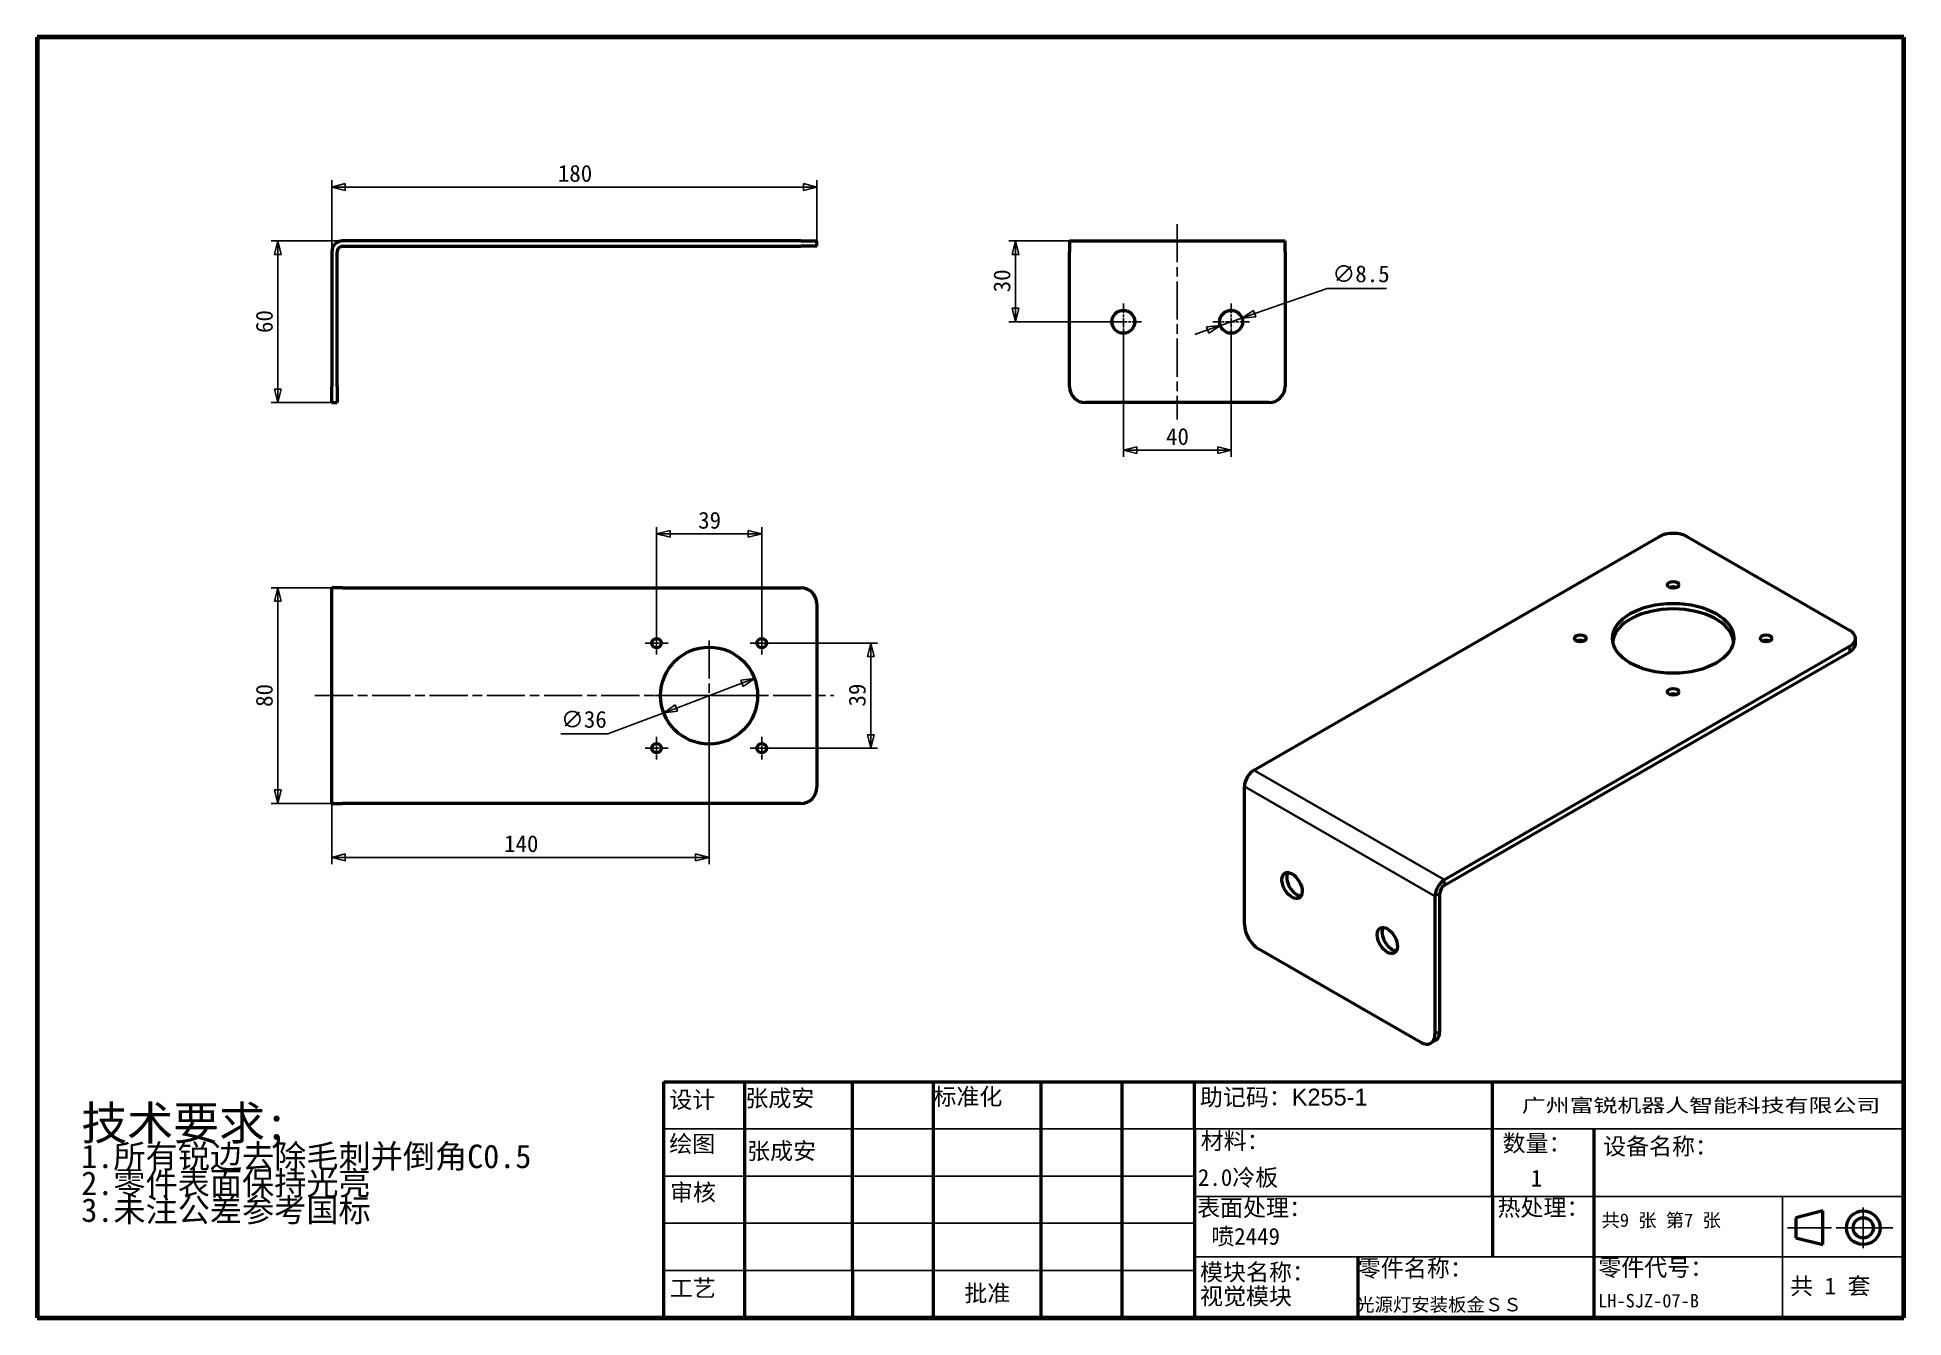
# Model space of a CAD drawing. Header units: millimetres. Extents: x 25 to 718, y 25 to 500.
import ezdxf
from ezdxf.enums import TextEntityAlignment as Align

# ---------------------------------------------------------------- set-up
doc = ezdxf.new("R2010")
doc.units = ezdxf.units.MM
doc.header["$LTSCALE"] = 2.5
doc.linetypes.add('CHAIN', pattern=[0.3543, 0.2362, -0.0295, 0.0591, -0.0295])
for name, color, linetype, lineweight in [('中心标记 (ISO)', 1, 'Continuous', 25), ('中心线 (ISO)', 1, 'Continuous', 25), ('可见 (ISO)', 7, 'Continuous', 50), ('可见窄的 (ISO)', 7, 'Continuous', 35), ('图框 (ISO)', 7, 'Continuous', 70), ('尺寸 (ISO)', 5, 'Continuous', 25), ('标题 (ISO)', 7, 'Continuous', 50), ('符号 (ISO)', 7, 'Continuous', 25)]:
    doc.layers.add(name, color=color, linetype=linetype, lineweight=lineweight)
doc.styles.add('文本样式126', font='', dxfattribs={"width": 1.3})
doc.styles.add('文本样式19', font='tahoma.ttf')
doc.styles.add('文本样式91', font='')
doc.styles.add('注释文本 (ISO)', font='')
doc.styles.get('文本样式126').set_extended_font_data('FangSong')
doc.styles.get('文本样式91').set_extended_font_data('FangSong')
doc.styles.get('注释文本 (ISO)').set_extended_font_data('FangSong')
doc.dimstyles.new('默认 (GB)', dxfattribs={"dimscale": 2.5, "dimtxt": 2.5, "dimasz": 2, "dimexe": 1, "dimexo": 0, "dimgap": 0.75, "dimtad": 1, "dimtoh": 1, "dimrnd": 1e-08, "dimdsep": 46, "dimtxsty": '注释文本 (ISO)', "dimblk": 'Filled-2', "dimcen": 0.09, "dimdle": 10, "dimclrd": 256, "dimclre": 256, "dimclrt": 256, "dimaunit": 1, "dimadec": 3, "dimazin": 2, "dimtfac": 0.52, "dimtmove": 0, "dimatfit": 3, "dimldrblk": 'Filled-1', "dimfxl": 0, "dimtolj": 1, "dimlwd": -1, "dimlwe": -1, "dimarcsym": 0})

# ---------------------------------------------------------------- blocks, each defined once
blk = doc.blocks.new('图框 A3-A4')
at = {"layer": '图框 (ISO)'}
for p, q in [((287, 200), (10, 200)), ((10, 200), (10, 10)), ((287, 10), (287, 200)), ((10, 10), (287, 10))]:
    blk.add_line(p, q, dxfattribs=at)
blk = doc.blocks.new('标题栏 GB1')
at = {"layer": '标题 (ISO)'}
for p, q in [((194.57, 65.23), (194.57, 72.23)), ((194.57, 72.23), (378.57, 72.23)), ((206.57, 65.23), (206.57, 72.23)), ((222.57, 65.23), (222.57, 72.23)), ((234.57, 65.23), (234.57, 72.23)), ((250.57, 65.23), (250.57, 72.23)), ((262.57, 65.23), (262.57, 72.23)), ((273.31, 65.23), (273.31, 72.23)), ((317.57, 65.23), (317.57, 72.23)), ((378.57, 72.23), (378.57, 65.23)), ((194.57, 37.23), (194.57, 65.23)), ((206.57, 37.23), (206.57, 65.23)), ((222.57, 44.23), (222.57, 65.23)), ((234.57, 37.23), (234.57, 65.23)), ((250.57, 37.23), (250.57, 65.23)), ((262.57, 37.23), (262.57, 65.23)), ((273.31, 65.23), (273.31, 37.23)), ((317.57, 55.23), (317.57, 65.23)), ((378.57, 65.23), (378.57, 37.23)), ((317.57, 55.23), (317.57, 46.23)), ((366.57, 53.06), (362.57, 52.06)), ((366.57, 48.06), (366.57, 53.06)), ((362.57, 52.06), (362.57, 49.06)), ((362.57, 49.06), (366.57, 48.06)), ((297.57, 46.23), (297.57, 37.23)), ((222.57, 44.23), (222.57, 37.23)), ((378.57, 37.23), (194.57, 37.23))]:
    blk.add_line(p, q, dxfattribs=at)
at = {"layer": '标题 (ISO)', "lineweight": 25}
for p, q in [((194.57, 65.23), (273.31, 65.23)), ((273.31, 65.23), (378.57, 65.23)), ((194.57, 58.23), (273.31, 58.23)), ((332.57, 55.23), (273.31, 55.23)), ((332.57, 55.23), (378.57, 55.23)), ((360.57, 55.23), (360.57, 46.23)), ((372.58, 53.56), (372.58, 47.56)), ((194.57, 51.23), (273.31, 51.23)), ((361.32, 50.56), (367.88, 50.56)), ((368.55, 50.56), (370.07, 50.56)), ((370.07, 50.56), (376.97, 50.56)), ((273.31, 46.23), (378.57, 46.23)), ((360.57, 46.23), (360.57, 37.23)), ((194.57, 44.23), (273.31, 44.23))]:
    blk.add_line(p, q, dxfattribs=at)
at = {"layer": '标题 (ISO)', "lineweight": 50}
blk.add_line((332.57, 65.23), (332.57, 37.23), dxfattribs=at)
at = {"layer": '标题 (ISO)'}
for radius in [2.5, 1.5]:
    blk.add_circle((372.57, 50.56), radius, dxfattribs=at)
at = {"layer": '标题 (ISO)', "style": '文本样式126', "width": 1.3}
blk.add_text('广州富锐机器人智能科技有限公司', height=2, dxfattribs=at).set_placement((348.5, 68.73), align=Align.MIDDLE_CENTER)
at = {"layer": '标题 (ISO)', "char_height": 2.5, "style": '注释文本 (ISO)'}
for s, insert, attachment_point in [('\\f仿宋|b0|i0;设计', (195.38, 70.83), 1), ('张成安', (206.66, 71.05), 1), ('\\f仿宋|b0|i0;标准化', (234.57, 71.28), 1), ('助记码：\\fArial|b0|i0;\\H2.5000;K255-1', (274.11, 71.21), 1), ('\\f仿宋|b0|i0;绘图', (195.35, 64.28), 1), ('\\f仿宋|b0|i0;材料：', (274.24, 64.72), 1), ('\\f仿宋|b0|i0;数量：', (319.04, 64.37), 1), ('张成安', (206.92, 63.22), 1), ('\\f仿宋|b0|i0;审核', (195.48, 57.07), 1), ('\\f仿宋|b0|i0;热处理：', (318.29, 54.82), 1), ('\\f仿宋|b0|i0;零件名称：', (297.57, 45.8), 1), ('\\f仿宋|b0|i0;零件代号：', (333.25, 45.9), 1), ('\\f仿宋|b0|i0;批准', (242.57, 40.73), 5)]:
    blk.add_mtext(s, dxfattribs=dict(at, insert=insert, attachment_point=attachment_point))
at = {"layer": '标题 (ISO)', "char_height": 2.5, "attachment_point": 1, "line_spacing_factor": 0.856364, "style": '注释文本 (ISO)'}
for s, insert in [('设备名称：\\P', (333.96, 63.91)), ('模块名称：\\P视觉模块', (274.14, 45.23))]:
    blk.add_mtext(s, dxfattribs=dict(at, insert=insert))
at = {"layer": '标题 (ISO)', "attachment_point": 1, "style": '注释文本 (ISO)'}
for s, insert, char_height, width in [('\\f仿宋|b0|i0;表面处理：', (273.7, 54.78), 2.5, 18.7135), ('\\f仿宋|b0|i0;\\H2.0000;共9 张 第7 张', (333.72, 52.69), 2, 27.2374), ('\\f仿宋|b0|i0;工艺', (195.45, 42.85), 2.5, 7.4854), ('  共 1 套', (358.32, 43.18), 2.5, 17.7919)]:
    blk.add_mtext(s, dxfattribs=dict(at, insert=insert, char_height=char_height, width=width))
at = {"layer": '标题 (ISO)'}
for tag, p, height, style in [('材料_001', (273.82, 56.78), 2.5, '注释文本 (ISO)'), ('零件代号_001', (297.31, 38.16), 2, '文本样式91'), ('描述_001', (333.22, 38.74), 2, '文本样式91')]:
    blk.add_attdef(tag, p, '', height=height, dxfattribs=dict(at, style=style))
at = {"layer": '标题 (ISO)', "style": '文本样式91'}
blk.add_attdef('热处理', text='', height=2, dxfattribs=at).set_placement((318.2, 50.63), align=Align.TOP_LEFT)
at = {"layer": '标题 (ISO)', "style": '文本样式19'}
for tag, p in [('工程核准人', (256.57, 40.73)), ('工程批准日期', (267.94, 40.73))]:
    blk.add_attdef(tag, text='', height=1, dxfattribs=at).set_placement(p, align=Align.MIDDLE_CENTER)
blk = doc.blocks.new('Filled-2')
at = {"color": 0}
for p, q in [((0, 0), (-1, 0.25)), ((-1, 0.25), (-1, -0.25)), ((-1, 0), (0, 0)), ((-1, -0.25), (0, 0))]:
    blk.add_line(p, q, dxfattribs=at)
at = {"color": 0, "flags": 128}
blk.add_lwpolyline([(-1, -0.25), (0, 0)], dxfattribs=at)
at = {"color": 0}
blk.add_solid([(-1, -0.25), (0, 0), (-1, 0.25), (-1, -0.25)], dxfattribs=at)
blk = doc.blocks.new('*D8')
at = {"layer": 'Defpoints', "color": 0}
for p in [(138.27, 424.47), (114.27, 364.47), (134.27, 364.47)]:
    blk.add_point(p, dxfattribs=at)
at = {"layer": '尺寸 (ISO)'}
for p, q in [((138.27, 424.47), (111.77, 424.47)), ((114.27, 419.47), (114.27, 369.47)), ((134.27, 364.47), (111.77, 364.47))]:
    blk.add_line(p, q, dxfattribs=at)
at = {"layer": '尺寸 (ISO)', "xscale": 5, "yscale": 5, "zscale": 5}
for p, rotation in [((114.27, 424.47), 90), ((114.27, 364.47), 270)]:
    blk.add_blockref('Filled-2', p, dxfattribs=dict(at, rotation=rotation))
at = {"layer": '尺寸 (ISO)', "insert": (106.07, 390.3), "char_height": 6.25, "attachment_point": 1, "rotation": 90, "style": '注释文本 (ISO)'}
blk.add_mtext('\\A1;60', dxfattribs=at)
blk = doc.blocks.new('Filled-1')
at = {"color": 0}
for p, q in [((0, 0), (-1, 0.125)), ((-1, 0.125), (-1, -0.125)), ((-1, 0), (0, 0)), ((-1, -0.125), (0, 0))]:
    blk.add_line(p, q, dxfattribs=at)
at = {"color": 0, "flags": 128}
blk.add_lwpolyline([(-1, -0.125), (0, 0)], dxfattribs=at)
at = {"color": 0}
blk.add_solid([(-1, -0.125), (0, 0), (-1, 0.125), (-1, -0.125)], dxfattribs=at)
blk = doc.blocks.new('*D9')
at = {"layer": 'Defpoints', "color": 0}
for p in [(314.27, 444.47), (314.27, 424.47), (134.27, 420.47)]:
    blk.add_point(p, dxfattribs=at)
at = {"layer": '尺寸 (ISO)'}
for p, q in [((134.27, 420.47), (134.27, 446.97)), ((139.27, 444.47), (309.27, 444.47)), ((314.27, 424.47), (314.27, 446.97))]:
    blk.add_line(p, q, dxfattribs=at)
at = {"layer": '尺寸 (ISO)', "xscale": 5, "yscale": 5, "zscale": 5, "rotation": 180}
blk.add_blockref('Filled-2', (134.27, 444.47), dxfattribs=at)
at = {"layer": '尺寸 (ISO)', "xscale": 5, "yscale": 5, "zscale": 5}
blk.add_blockref('Filled-2', (314.27, 444.47), dxfattribs=at)
at = {"layer": '尺寸 (ISO)', "insert": (218.14, 452.66), "char_height": 6.25, "attachment_point": 1, "style": '注释文本 (ISO)'}
blk.add_mtext('\\A1;180', dxfattribs=at)
blk = doc.blocks.new('*D10')
at = {"layer": 'Defpoints', "color": 0}
for p in [(114.27, 295.77), (134.27, 295.77), (134.27, 215.77)]:
    blk.add_point(p, dxfattribs=at)
at = {"layer": '尺寸 (ISO)'}
for p, q in [((134.27, 295.77), (111.77, 295.77)), ((114.27, 220.77), (114.27, 290.77)), ((134.27, 215.77), (111.77, 215.77))]:
    blk.add_line(p, q, dxfattribs=at)
at = {"layer": '尺寸 (ISO)', "xscale": 5, "yscale": 5, "zscale": 5}
for p, rotation in [((114.27, 295.77), 90), ((114.27, 215.77), 270)]:
    blk.add_blockref('Filled-2', p, dxfattribs=dict(at, rotation=rotation))
at = {"layer": '尺寸 (ISO)', "insert": (106.07, 251.59), "char_height": 6.25, "attachment_point": 1, "rotation": 90, "style": '注释文本 (ISO)'}
blk.add_mtext('\\A1;80', dxfattribs=at)
blk = doc.blocks.new('*D11')
at = {"layer": 'Defpoints', "color": 0}
for p in [(291.1, 262.14), (257.43, 249.4)]:
    blk.add_point(p, dxfattribs=at)
at = {"layer": '尺寸 (ISO)'}
for p, q in [((286.43, 260.37), (262.11, 251.17)), ((257.43, 249.4), (236.72, 241.56)), ((236.72, 241.56), (219.28, 241.56))]:
    blk.add_line(p, q, dxfattribs=at)
at = {"layer": '尺寸 (ISO)', "xscale": 5, "yscale": 5, "zscale": 5}
for p, rotation in [((291.1, 262.14), 20.7314170127931), ((257.43, 249.4), 200.7314170127931)]:
    blk.add_blockref('Filled-2', p, dxfattribs=dict(at, rotation=rotation))
at = {"layer": '尺寸 (ISO)', "insert": (219.28, 250.11), "char_height": 6.25, "attachment_point": 1, "style": '注释文本 (ISO)'}
blk.add_mtext('\\A1;∅36', dxfattribs=at)
blk = doc.blocks.new('*D12')
at = {"layer": 'Defpoints', "color": 0}
for p in [(274.27, 255.77), (134.27, 215.77), (134.27, 195.77)]:
    blk.add_point(p, dxfattribs=at)
at = {"layer": '尺寸 (ISO)'}
for p, q in [((274.27, 255.77), (274.27, 193.27)), ((134.27, 215.77), (134.27, 193.27)), ((269.27, 195.77), (139.27, 195.77))]:
    blk.add_line(p, q, dxfattribs=at)
at = {"layer": '尺寸 (ISO)', "xscale": 5, "yscale": 5, "zscale": 5, "rotation": 180}
blk.add_blockref('Filled-2', (134.27, 195.77), dxfattribs=at)
at = {"layer": '尺寸 (ISO)', "xscale": 5, "yscale": 5, "zscale": 5}
blk.add_blockref('Filled-2', (274.27, 195.77), dxfattribs=at)
at = {"layer": '尺寸 (ISO)', "insert": (198.18, 203.97), "char_height": 6.25, "attachment_point": 1, "style": '注释文本 (ISO)'}
blk.add_mtext('\\A1;140', dxfattribs=at)
blk = doc.blocks.new('*D13')
at = {"layer": 'Defpoints', "color": 0}
for p in [(293.77, 315.77), (254.77, 279.52), (293.77, 279.52)]:
    blk.add_point(p, dxfattribs=at)
at = {"layer": '尺寸 (ISO)'}
for p, q in [((254.77, 279.52), (254.77, 318.27)), ((259.77, 315.77), (288.77, 315.77)), ((293.77, 279.52), (293.77, 318.27))]:
    blk.add_line(p, q, dxfattribs=at)
at = {"layer": '尺寸 (ISO)', "xscale": 5, "yscale": 5, "zscale": 5, "rotation": 180}
blk.add_blockref('Filled-2', (254.77, 315.77), dxfattribs=at)
at = {"layer": '尺寸 (ISO)', "xscale": 5, "yscale": 5, "zscale": 5}
blk.add_blockref('Filled-2', (293.77, 315.77), dxfattribs=at)
at = {"layer": '尺寸 (ISO)', "insert": (270.2, 323.97), "char_height": 6.25, "attachment_point": 1, "style": '注释文本 (ISO)'}
blk.add_mtext('\\A1;39', dxfattribs=at)
blk = doc.blocks.new('*D14')
at = {"layer": 'Defpoints', "color": 0}
for p in [(293.77, 275.27), (293.77, 236.27), (334.27, 236.27)]:
    blk.add_point(p, dxfattribs=at)
at = {"layer": '尺寸 (ISO)'}
for p, q in [((293.77, 275.27), (336.77, 275.27)), ((334.27, 270.27), (334.27, 241.27)), ((293.77, 236.27), (336.77, 236.27))]:
    blk.add_line(p, q, dxfattribs=at)
at = {"layer": '尺寸 (ISO)', "xscale": 5, "yscale": 5, "zscale": 5}
for p, rotation in [((334.27, 275.27), 90), ((334.27, 236.27), 270)]:
    blk.add_blockref('Filled-2', p, dxfattribs=dict(at, rotation=rotation))
at = {"layer": '尺寸 (ISO)', "insert": (326.07, 251.74), "char_height": 6.25, "attachment_point": 1, "rotation": 90, "style": '注释文本 (ISO)'}
blk.add_mtext('\\A1;39', dxfattribs=at)
blk = doc.blocks.new('*D15')
at = {"layer": 'Defpoints', "color": 0}
for p in [(427.97, 387.72), (467.97, 387.72), (427.97, 346.83)]:
    blk.add_point(p, dxfattribs=at)
at = {"layer": '尺寸 (ISO)'}
for p, q in [((427.97, 387.72), (427.97, 344.33)), ((467.97, 387.72), (467.97, 344.33)), ((462.97, 346.83), (432.97, 346.83))]:
    blk.add_line(p, q, dxfattribs=at)
at = {"layer": '尺寸 (ISO)', "xscale": 5, "yscale": 5, "zscale": 5, "rotation": 180}
blk.add_blockref('Filled-2', (427.97, 346.83), dxfattribs=at)
at = {"layer": '尺寸 (ISO)', "xscale": 5, "yscale": 5, "zscale": 5}
blk.add_blockref('Filled-2', (467.97, 346.83), dxfattribs=at)
at = {"layer": '尺寸 (ISO)', "insert": (443.79, 355.03), "char_height": 6.25, "attachment_point": 1, "style": '注释文本 (ISO)'}
blk.add_mtext('\\A1;40', dxfattribs=at)
blk = doc.blocks.new('*D16')
at = {"layer": 'Defpoints', "color": 0}
for p in [(387.97, 424.47), (407.97, 424.47), (427.97, 394.47)]:
    blk.add_point(p, dxfattribs=at)
at = {"layer": '尺寸 (ISO)'}
for p, q in [((407.97, 424.47), (385.47, 424.47)), ((387.97, 399.47), (387.97, 419.47)), ((427.97, 394.47), (385.47, 394.47))]:
    blk.add_line(p, q, dxfattribs=at)
at = {"layer": '尺寸 (ISO)', "xscale": 5, "yscale": 5, "zscale": 5}
for p, rotation in [((387.97, 424.47), 90), ((387.97, 394.47), 270)]:
    blk.add_blockref('Filled-2', p, dxfattribs=dict(at, rotation=rotation))
at = {"layer": '尺寸 (ISO)', "insert": (379.77, 405.4), "char_height": 6.25, "attachment_point": 1, "rotation": 90, "style": '注释文本 (ISO)'}
blk.add_mtext('\\A1;30', dxfattribs=at)
blk = doc.blocks.new('*D17')
at = {"layer": 'Defpoints', "color": 0}
for p in [(471.98, 395.86), (463.95, 393.07)]:
    blk.add_point(p, dxfattribs=at)
at = {"layer": '尺寸 (ISO)'}
for p, q in [((476.71, 397.5), (503.65, 406.85)), ((503.65, 406.85), (525.56, 406.85)), ((463.95, 393.07), (471.98, 395.86)), ((459.23, 391.43), (454.5, 389.79))]:
    blk.add_line(p, q, dxfattribs=at)
at = {"layer": '尺寸 (ISO)', "xscale": 5, "yscale": 5, "zscale": 5}
for p, rotation in [((471.98, 395.86), 199.1411990939536), ((463.95, 393.07), 19.14119909395362)]:
    blk.add_blockref('Filled-2', p, dxfattribs=dict(at, rotation=rotation))
at = {"layer": '尺寸 (ISO)', "insert": (505.52, 415.4), "char_height": 6.25, "attachment_point": 1, "style": '注释文本 (ISO)'}
blk.add_mtext('\\A1;∅8.5', dxfattribs=at)
blk = doc.blocks.new('加工')
at = {"layer": '符号 (ISO)', "insert": (-36.68, 11.05), "char_height": 2.5, "width": 80.4946, "attachment_point": 1, "line_spacing_factor": 0.683636, "style": '注释文本 (ISO)'}
blk.add_mtext('{\\H2x;技术要求;\\P\\H0.7x;1.所有锐边去除毛刺并倒角C0.5\\H2.125x; \\H0.47059x;\\P2.零件表面保持光亮\\H1.8404x; \\H0.54337x;\\P3.未注公差参考国标\\H1.8095x; }', dxfattribs=at)

msp = doc.modelspace()

# ---------------------------------------------------------------- linework, layer by layer
at = {"layer": '中心标记 (ISO)', "linetype": 'CHAIN', "ltscale": 6.00042}
for p, q in [((427.967, 401.217), (427.967, 387.717)), ((467.967, 401.217), (467.967, 387.717)), ((434.717, 394.467), (421.217, 394.467)), ((474.717, 394.467), (461.217, 394.467))]:
    msp.add_line(p, q, dxfattribs=at)
at = {"layer": '中心标记 (ISO)', "linetype": 'CHAIN', "ltscale": 3.778005}
for p, q in [((254.769, 279.52), (254.769, 271.02)), ((293.769, 279.52), (293.769, 271.02)), ((259.019, 275.27), (250.519, 275.27)), ((298.019, 275.27), (289.519, 275.27)), ((259.019, 236.27), (250.519, 236.27)), ((254.769, 240.52), (254.769, 232.02)), ((298.019, 236.27), (289.519, 236.27)), ((293.769, 240.52), (293.769, 232.02))]:
    msp.add_line(p, q, dxfattribs=at)
at = {"layer": '中心标记 (ISO)', "linetype": 'CHAIN', "ltscale": 23.990969}
for p, q in [((274.269, 276.27), (274.269, 235.27)), ((294.769, 255.77), (253.769, 255.77))]:
    msp.add_line(p, q, dxfattribs=at)
at = {"layer": '中心线 (ISO)', "linetype": 'CHAIN', "ltscale": 23.990969}
for p, q in [((447.967, 430.717), (447.967, 358.217)), ((128.019, 255.77), (320.519, 255.77))]:
    msp.add_line(p, q, dxfattribs=at)
at = {"layer": '可见 (ISO)'}
for p, q in [((308.269, 424.467), (138.269, 424.467)), ((138.269, 422.467), (308.269, 422.467)), ((308.269, 424.467), (314.269, 424.467)), ((314.269, 422.467), (308.269, 422.467)), ((314.269, 422.467), (314.269, 424.467)), ((407.967, 424.467), (487.967, 424.467)), ((407.967, 424.467), (407.967, 420.467)), ((487.967, 420.467), (487.967, 424.467)), ((134.269, 420.467), (134.269, 370.467)), ((136.269, 370.467), (136.269, 420.467)), ((407.967, 370.467), (407.967, 420.467)), ((487.967, 420.467), (487.967, 370.467)), ((134.269, 364.467), (134.269, 370.467)), ((136.269, 370.467), (136.269, 364.467)), ((134.269, 364.467), (136.269, 364.467)), ((481.967, 364.467), (413.967, 364.467)), ((476.422, 228.164), (626.683, 314.693)), ((637.289, 314.693), (697.393, 280.081)), ((134.269, 215.77), (134.269, 295.77)), ((138.269, 295.77), (134.269, 295.77)), ((138.269, 295.77), (308.269, 295.77)), ((314.269, 289.77), (314.269, 221.77)), ((699.59, 274.983), (699.59, 277.027)), ((697.393, 273.973), (547.133, 187.444)), ((547.133, 185.4), (697.393, 271.929)), ((472.887, 170.943), (472.887, 222.04)), ((134.269, 215.77), (138.269, 215.77)), ((308.269, 215.77), (138.269, 215.77)), ((543.597, 181.32), (543.597, 130.224)), ((545.365, 131.242), (545.365, 182.338)), ((538.294, 127.146), (478.19, 161.758)), ((543.805, 127.796), (542.037, 126.778))]:
    msp.add_line(p, q, dxfattribs=at)
for centre, radius in [((427.967, 394.467), 4.25), ((467.967, 394.467), 4.25), ((254.769, 275.27), 1.75), ((293.769, 275.27), 1.75), ((274.269, 255.77), 18), ((254.769, 236.27), 1.75), ((293.769, 236.27), 1.75)]:
    msp.add_circle(centre, radius, dxfattribs=at)
for centre, radius, start, end in [((138.269, 420.467), 4, 90, 180), ((138.269, 420.467), 2, 90, 180), ((413.967, 370.467), 6, 180, 270), ((481.967, 370.467), 6, 270, 0), ((308.269, 289.77), 6, 0, 90), ((308.269, 221.77), 6, 270, 0)]:
    msp.add_arc(centre, radius, start, end, dxfattribs=at)
for centre, major_axis, ratio, start_param, end_param in [((631.986, 311.639), (7.5, 0), 0.5758617, 0.7853982, 2.3561945), ((631.986, 294.834), (-2.188, 0), 0.5758617, 4.0878853, 5.3368926), ((631.986, 274.983), (22.5, 0), 0.5758617, 0.0789539, 3.0626388), ((692.09, 277.027), (7.5, 0), 0.5758617, 5.4977871, 7.0685835), ((597.514, 274.983), (-2.188, 0), 0.5758617, 4.0878853, 5.3368926), ((666.457, 274.983), (-2.188, 0), 0.5758617, 4.0878853, 5.3368926), ((692.09, 274.983), (7.5, 0), 0.5758617, 5.4977871, 6.2831853), ((631.986, 255.132), (-2.188, 0), 0.5758617, 4.0878853, 5.3368926), ((476.422, 224.076), (2.495, 4.333), 0.5780931, 0.7834645, 2.3542608), ((492.332, 186.308), (-2.651, 4.604), 0.5780931, 0.3385445, 2.8030482), ((547.133, 183.356), (-2.495, -4.333), 0.5780931, 3.9250571, 5.4958534), ((547.133, 183.356), (1.248, 2.166), 0.5780931, 0.7834645, 2.3542608), ((478.19, 167.889), (-3.743, 6.499), 0.5780931, 0.7873319, 2.3581282), ((527.688, 165.948), (-2.651, 4.604), 0.5780931, 0.3385445, 2.8030482), ((538.294, 133.278), (3.743, -6.499), 0.5780931, 5.4997209, 7.0705172), ((540.062, 134.296), (3.743, -6.499), 0.5780931, 0, 0.7873319)]:
    msp.add_ellipse(centre, major_axis=major_axis, ratio=ratio, start_param=start_param, end_param=end_param, dxfattribs=at)
for centre, major_axis, ratio in [((631.986, 296.878), (2.188, 0), 0.5758617), ((631.986, 277.027), (22.5, 0), 0.5758617), ((597.514, 277.027), (2.188, 0), 0.5758617), ((666.457, 277.027), (2.188, 0), 0.5758617), ((631.986, 257.176), (2.188, 0), 0.5758617), ((490.564, 185.29), (-2.651, 4.604), 0.5780931), ((525.92, 164.93), (-2.651, 4.604), 0.5780931)]:
    msp.add_ellipse(centre, major_axis=major_axis, ratio=ratio, dxfattribs=at)
at = {"layer": '可见窄的 (ISO)'}
for p, q in [((697.393, 273.973), (697.393, 271.929)), ((543.597, 181.32), (472.887, 222.04)), ((476.422, 228.164), (547.133, 187.444)), ((547.133, 187.444), (547.133, 185.4)), ((545.365, 182.338), (543.597, 181.32)), ((545.365, 131.242), (543.597, 130.224))]:
    msp.add_line(p, q, dxfattribs=at)

# ---------------------------------------------------------------- block references
at = {"xscale": 2.5, "yscale": 2.5, "zscale": 2.5}
for name, p in [('图框 A3-A4', (0, 0)), ('加工', (133.012, 75.848))]:
    msp.add_blockref(name, p, dxfattribs=at)
msp.add_blockref('标题栏 GB1', (-228.928, -68.063), dxfattribs=at).add_auto_attribs({'零件代号_001': '光源灯安装板金ＳＳ', '描述_001': 'LH-SJZ-07-B', '材料_001': '2.0冷板'})

# ---------------------------------------------------------------- texts
at = {"layer": '符号 (ISO)', "insert": (579.139, 79.892), "char_height": 6.25, "attachment_point": 1, "style": '注释文本 (ISO)'}
msp.add_mtext('{1}', dxfattribs=at)
at = {"layer": '符号 (ISO)', "insert": (460.565, 58.302), "char_height": 6.25, "width": 93.56725, "attachment_point": 1, "style": '注释文本 (ISO)'}
msp.add_mtext('{喷2449}', dxfattribs=at)

# ---------------------------------------------------------------- dimensions: what is measured, and where the dimension line sits
at = {"layer": '尺寸 (ISO)'}
for base, p1, p2, angle, picture, middle in [((314.269, 444.467), (134.269, 420.467), (314.269, 424.467), 180, '*D9', (224.249, 444.467)), ((114.269, 364.467), (138.269, 424.467), (134.269, 364.467), 90, '*D8', (114.269, 394.427)), ((387.967, 424.467), (427.967, 394.467), (407.967, 424.467), 270, '*D16', (387.967, 409.467)), ((427.967, 346.832), (467.967, 387.717), (427.967, 387.717), 180, '*D15', (447.967, 346.832)), ((293.769, 315.77), (254.769, 279.52), (293.769, 279.52), 180, '*D13', (274.249, 315.77)), ((114.269, 295.77), (134.269, 215.77), (134.269, 295.77), 90, '*D10', (114.269, 255.73)), ((334.269, 236.27), (293.769, 275.27), (293.769, 236.27), 90, '*D14', (334.269, 255.79))]:
    dim = msp.add_linear_dim(base=base, p1=p1, p2=p2, angle=angle, dimstyle='默认 (GB)', override={"dimtoh": 0, "dimdec": 2, "dimtp": 0, "dimtm": 0, "dimtdec": 2, "dimtofl": 0, "dimatfit": 1}, dxfattribs=at)
    dim.commit()
    dim.dimension.update_dxf_attribs({"geometry": picture, "text_midpoint": middle, "dimtype": 160})
for p1, p2, picture, middle in [((463.952, 393.073), (471.982, 395.86), '*D17', (515.54, 406.851)), ((291.103, 262.142), (257.434, 249.398), '*D11', (227.062, 241.559))]:
    dim = msp.add_diameter_dim_2p(p1=p1, p2=p2, dimstyle='默认 (GB)', override={"dimtih": 1, "dimdec": 2, "dimlfac": 1, "dimtp": 0, "dimtm": 0, "dimtdec": 2, "dimatfit": 2}, dxfattribs=at)
    dim.commit()
    dim.dimension.update_dxf_attribs({"geometry": picture, "text_midpoint": middle, "dimtype": 163})
dim = msp.add_linear_dim(base=(134.269, 195.77), p1=(274.269, 255.77), p2=(134.269, 215.77), dimstyle='默认 (GB)', override={"dimtoh": 0, "dimdec": 2, "dimtp": 0, "dimtm": 0, "dimtdec": 2, "dimtofl": 0, "dimatfit": 1}, dxfattribs=at)
dim.commit()
dim.dimension.update_dxf_attribs({"geometry": '*D12', "text_midpoint": (204.289, 195.77), "dimtype": 160})

doc.saveas('drawing.dxf')
